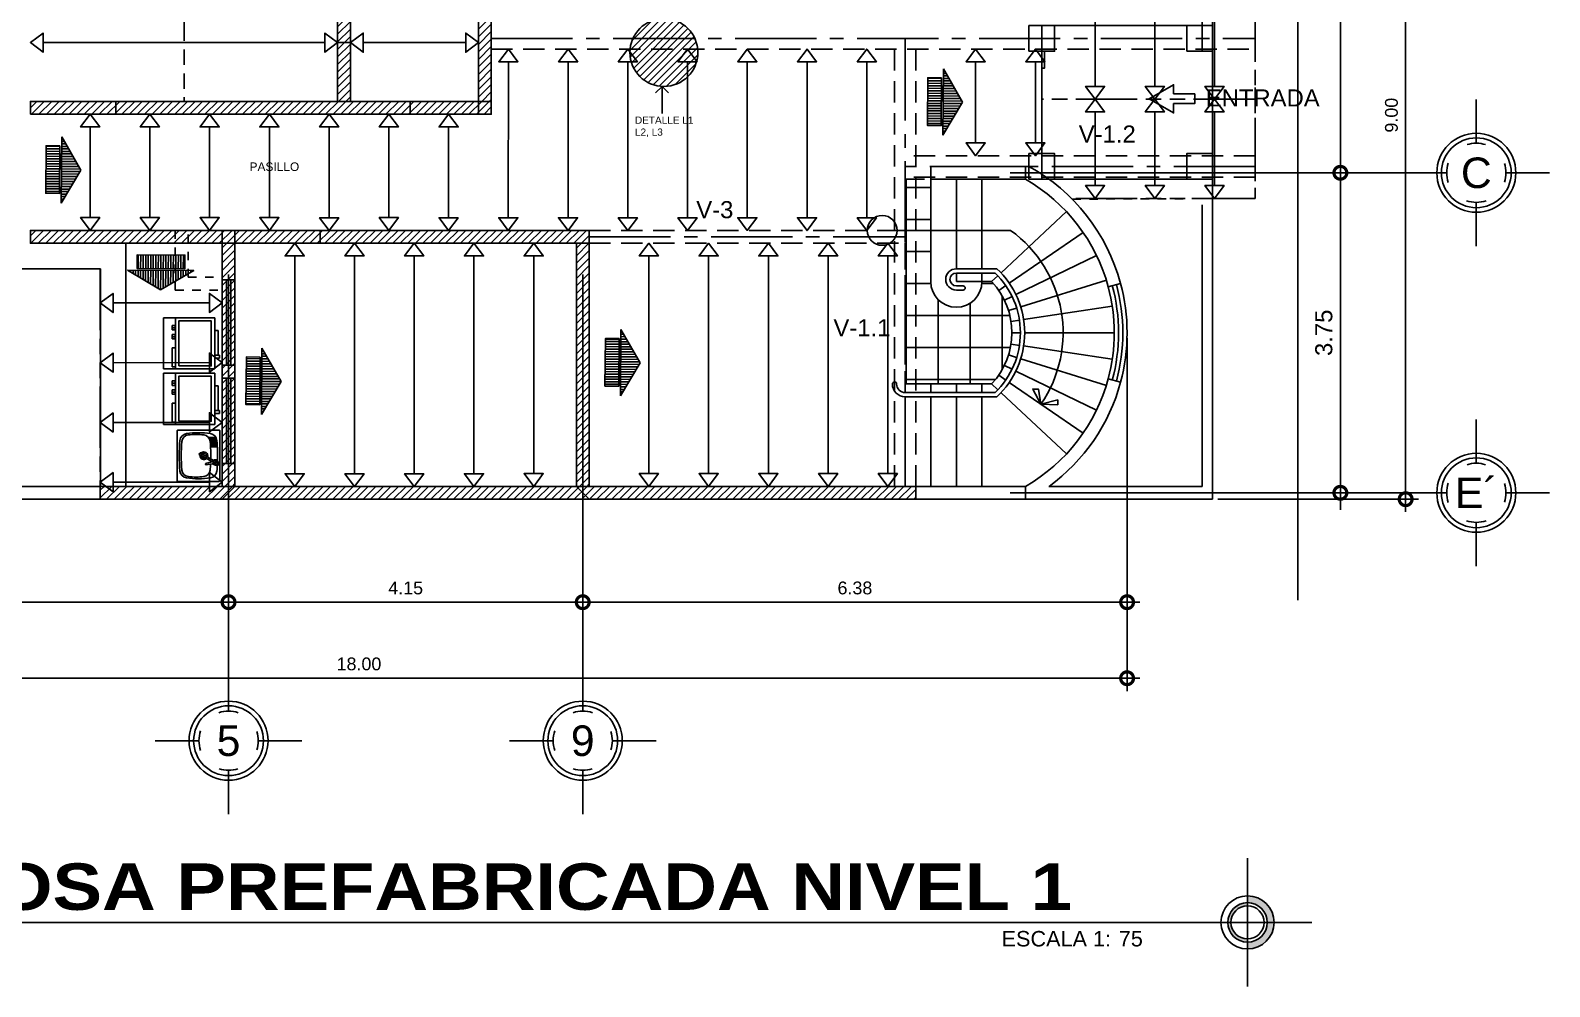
# Model space of a CAD drawing. Header units: inches. Extents: x -370 to 18, y -197 to 199.
# Drawn here: x -310.38 to -292.58, y -14.68 to -3.47 of the extents above; entities that cross this region are included whole.
import ezdxf
from ezdxf.enums import TextEntityAlignment as Align

# ---------------------------------------------------------------- set-up
doc = ezdxf.new("R2010")
doc.units = ezdxf.units.IN
doc.header["$MEASUREMENT"] = 0
doc.header["$PDMODE"] = 34
doc.header["$PDSIZE"] = 0.2
for name, pattern in [('ACAD_ISO09W100', [45, 24, -3, 6, -3, 6, -3]), ('CENTER2', [28.575, 19.05, -3.175, 3.175, -3.175]), ('DASHED', [0.75, 0.5, -0.25]), ('RAYITAS', [0.375, 0.25, -0.125])]:
    doc.linetypes.add(name, pattern=pattern)
for name, color, linetype in [('artefactos', 1, 'Continuous'), ('MUEBLES', 7, 'Continuous'), ('sanitarios', 9, 'Continuous'), ('VIGAS', 6, 'CENTER2')]:
    doc.layers.add(name, color=color, linetype=linetype)
doc.styles.add('1', font='arial.ttf')
doc.styles.add('2', font='')
doc.styles.get("Standard").update_dxf_attribs({"font": 'arial.ttf'})
doc.styles.get('2').set_extended_font_data('Arial Black')
doc.dimstyles.new('E100', dxfattribs={"dimtxt": 0.15, "dimasz": 0.15, "dimexe": 0.15, "dimexo": 0.0625, "dimgap": 0.09, "dimtad": 1, "dimzin": 0, "dimdsep": 46, "dimtxsty": 'Standard', "dimblk": 'DOTSMALL', "dimcen": 0.09, "dimdle": 0.15, "dimclrd": 1, "dimclre": 1, "dimclrt": 2, "dimazin": 0, "dimtfac": 1, "dimtofl": 0, "dimtmove": 1, "dimatfit": 1, "dimldrblk": 'OPEN90', "dimfxl": 1, "dimtolj": 1, "dimtzin": 0, "dimarcsym": 0})

# ---------------------------------------------------------------- blocks, each defined once
blk = doc.blocks.new('lava_pl')
at = {"layer": 'artefactos'}
for p, q in [((-0.6, 0.6), (-0.6, 0)), ((-0.6, 0.6), (0, 0.6)), ((0, 0.6), (0, 0)), ((-0.6, 0.461), (0, 0.461)), ((-0.574, 0.5), (-0.574, 0.461)), ((-0.352, 0.5), (-0.574, 0.5)), ((-0.352, 0.5), (-0.352, 0.461)), ((-0.248, 0.5), (-0.196, 0.5)), ((-0.248, 0.5), (-0.248, 0.463)), ((-0.248, 0.463), (-0.196, 0.463)), ((-0.222, 0.5), (-0.222, 0.463)), ((-0.196, 0.5), (-0.196, 0.463)), ((-0.143, 0.5), (-0.091, 0.5)), ((-0.143, 0.5), (-0.143, 0.463)), ((-0.143, 0.463), (-0.091, 0.463)), ((-0.117, 0.5), (-0.117, 0.463)), ((-0.091, 0.5), (-0.091, 0.463)), ((-0.6, 0), (0, 0)), ((-0.473, 0), (-0.473, -0.055)), ((-0.439, 0), (-0.439, -0.055)), ((-0.473, -0.055), (-0.439, -0.055)), ((-0.439, 0), (-0.439, -0.04)), ((-0.439, -0.04), (-0.149, -0.04)), ((-0.149, 0), (-0.149, -0.04))]:
    blk.add_line(p, q, dxfattribs=at)
blk.add_lwpolyline([(-0.564, 0.421), (-0.037, 0.421), (-0.037, 0.04), (-0.564, 0.04)], close=True, dxfattribs=at)
blk = doc.blocks.new('lavamanos tlimpio')
at = {"layer": 'artefactos'}
for p, q in [((10.6, -10.3), (10.6, -3.5)), ((11.9, -10.4), (11.9, -3.5)), ((13.8, -10.4), (13.8, -3.7)), ((15.1, -10.6), (15.1, -3.7)), ((17, -10.7), (17, -3.9)), ((18.3, -11.1), (18.3, -3.9)), ((20.2, -11.5), (20.2, -4.8)), ((21.5, -13), (21.5, -4.8))]:
    blk.add_line(p, q, dxfattribs=at)
blk.add_lwpolyline([(30, -49.2), (30, -0.8, 0.414214), (29.2, 0), (-29.2, 0, 0.414214), (-30, -0.8), (-30, -49.2, 0.414214), (-29.2, -50), (29.2, -50, 0.414214)], format="xyb", close=True, dxfattribs=at)
for points in [[(-6.3, -2.5, 0.16165), (-7.8, -1.6), (-9.1, -0.8, 0.405288), (-11.2, -2), (-11.2, -3.5, 0.262176), (-10.5, -6.2)], [(-9.6, -4.3, 0.344116), (-9.7, -7.7), (-9.5, -8.3, -0.110943), (-9.5, -9.1), (-10.6, -16, 0.394589), (-10.1, -16.7), (-10, -16.7)], [(-6.8, -9.1, 0.076052), (-7.1, -9.7), (-9.1, -16.3, -0.394589), (-9.8, -16.8), (-10, -16.7)], [(-5.4, -7.7, 0.68313), (-7.9, -3.3)]]:
    blk.add_lwpolyline(points, format="xyb", dxfattribs=at)
for points in [[(-10.5, -6.2), (-9.9, -7.4)], [(-10.4, -3), (1.1, -23)], [(-8.6, -2), (2.9, -22)]]:
    blk.add_lwpolyline(points, dxfattribs=at)
for centre, radius, start, end in [((73, -25), 100, 171.9569, 188.0431), ((-17.1, -12.3), 9, 95.138, 171.9569), ((-16, -19.7), 8.5, 94.7912, 172.9336), ((0, -202.5), 200, 93.2141, 95.138), ((0, -210.5), 200, 92.7843, 94.7912), ((-9.5, -2.5), 1.5, 9.298, 247.8045), ((-9.5, -2.5), 1, 30, 210), ((-7.5, -5), 2.75, 152.2794, 192.5302), ((-7.5, -5), 2.75, 351.5788, 108.8589), ((0, -210.5), 200, 91.7204, 92.1195), ((0, -202.5), 200, 84.862, 91.7916), ((0, -18.5), 4.5, 136.0639, 277.5113), ((0, -210.5), 200, 85.2728, 91.0678), ((0, -18.5), 3, 144.5233, 275.4767), ((0, -18.5), 4.5, 316.1452, 110.3438), ((0, -18.5), 3, 314.5724, 105.4276), ((10.1, -10.3), 0.5, 267.0983, 0), ((11.3, -3.5), 0.65, 0, 180), ((12.4, -10.4), 0.5, 180, 266.4399), ((13.3, -10.4), 0.5, 266.1822, 0), ((14.5, -3.7), 0.65, 0, 180), ((15.6, -10.6), 0.5, 180, 265.5232), ((16.5, -10.7), 0.5, 266.4637, 0), ((16, -19.7), 8.5, 7.0664, 86.7126), ((17.7, -3.9), 0.65, 0, 180), ((17.1, -12.3), 9, 8.0431, 84.862), ((18.8, -11.1), 0.5, 180, 251.5041), ((19.7, -11.5), 0.5, 245.3398, 0), ((20.9, -4.8), 0.65, 0, 179.9999), ((22, -13), 0.5, 180, 227.7171), ((-73, -25), 100, 351.9569, 8.0431), ((50, -27.8), 75, 172.9336, 187.0664), ((2, -22.5), 1.5, 161.8103, 78.1897), ((2, -22.5), 1, 210, 30), ((-50, -27.8), 75, 352.9336, 7.0664), ((-17.1, -37.7), 9, 188.0431, 264.862), ((-16, -36), 8.5, 187.0664, 265.2088), ((0, 152.5), 200, 264.862, 275.138), ((0, 154.8), 200, 265.2088, 274.7912), ((16, -36), 8.5, 274.7912, 352.9336), ((17.1, -37.7), 9, 275.138, 351.9569)]:
    blk.add_arc(centre, radius, start, end, dxfattribs=at)
blk = doc.blocks.new('EJE NORTE NUEVO')
at = {"color": 8}
for p, q in [((0, 3.252), (0, 3.764)), ((-0.347, 2.905), (-0.859, 2.905)), ((0.347, 2.905), (0.859, 2.905))]:
    blk.add_line(p, q, dxfattribs=at)
at = {"color": 2, "linetype": 'CENTER2'}
blk.add_line((0, 2.558), (0, -2.558), dxfattribs=at)
at = {"color": 8}
blk.add_circle((0, 2.905), 0.463, dxfattribs=at)
at = {"color": 4}
blk.add_circle((0, 2.905), 0.409, dxfattribs=at)
at = {"color": 8}
for start, end in [(71.4161, 108.5839), (160.6993, 199.2784), (341.7694, 18.2529), (251.0526, 288.9474)]:
    blk.add_arc((0, 2.905), 0.347, start, end, dxfattribs=at)
at = {"color": 4}
blk.add_attdef('A', text='', height=0.358, dxfattribs=at).set_placement((0, 2.905), align=Align.MIDDLE_CENTER)
blk = doc.blocks.new('_DotSmall')
at = {"color": 0, "linetype": 'ByBlock', "const_width": 0.5}
blk.add_lwpolyline([(-0.0625, 0, 1), (0.0625, 0, 1)], format="xyb", close=True, dxfattribs=at)
blk = doc.blocks.new('*D139')
at = {"color": 1, "lineweight": -2, "transparency": 16777216}
for p, q in [((-241.938, 105.222), (-241.938, 103.877)), ((-234.541, 105.222), (-234.541, 103.877)), ((-242.138, 104.077), (-234.341, 104.077))]:
    blk.add_line(p, q, dxfattribs=at)
at = {"layer": 'DEFPOINTS', "color": 0, "transparency": 16777216}
for p in [(-241.938, 105.284), (-234.541, 105.284), (-234.541, 104.077)]:
    blk.add_point(p, dxfattribs=at)
at = {"color": 1, "lineweight": -2, "transparency": 16777216, "xscale": 0.3, "yscale": 0.3, "zscale": 0.3, "rotation": 180}
blk.add_blockref('_DotSmall', (-241.938, 104.077), dxfattribs=at)
at = {"color": 1, "lineweight": -2, "transparency": 16777216, "xscale": 0.3, "yscale": 0.3, "zscale": 0.3}
blk.add_blockref('_DotSmall', (-234.541, 104.077), dxfattribs=at)
at = {"color": 2, "transparency": 16777216, "insert": (-238.24, 104.269), "char_height": 0.2, "attachment_point": 5}
blk.add_mtext('\\A1;7.40', dxfattribs=at)
blk = doc.blocks.new('_Open90')
at = {"color": 0, "linetype": 'ByBlock', "lineweight": -2}
for p, q in [((0, 0), (-1, 0)), ((-0.5, 0.5), (0, 0)), ((0, 0), (-0.5, -0.5))]:
    blk.add_line(p, q, dxfattribs=at)
blk = doc.blocks.new('*D491')
at = {"color": 1, "lineweight": -2, "transparency": 16777216}
for p, q in [((7.472, -0.062), (7.472, -1.357)), ((11.622, -0.062), (11.622, -1.357)), ((7.322, -1.207), (11.772, -1.207))]:
    blk.add_line(p, q, dxfattribs=at)
at = {"layer": 'DEFPOINTS', "color": 0, "transparency": 16777216}
for p in [(7.472, 0), (11.622, 0), (11.622, -1.207)]:
    blk.add_point(p, dxfattribs=at)
at = {"color": 1, "lineweight": -2, "transparency": 16777216, "xscale": 0.3, "yscale": 0.3, "zscale": 0.3, "rotation": 180}
blk.add_blockref('_DotSmall', (7.472, -1.207), dxfattribs=at)
at = {"color": 1, "lineweight": -2, "transparency": 16777216, "xscale": 0.3, "yscale": 0.3, "zscale": 0.3}
blk.add_blockref('_DotSmall', (11.622, -1.207), dxfattribs=at)
at = {"color": 2, "transparency": 16777216, "insert": (9.547, -1.041), "char_height": 0.15, "attachment_point": 5}
blk.add_mtext('\\A1;4.15', dxfattribs=at)
blk = doc.blocks.new('*D475')
at = {"color": 1, "lineweight": -2, "transparency": 16777216}
for p, q in [((18, 1.887), (18, -2.248)), ((0, -0.062), (0, -2.248)), ((-0.15, -2.098), (18.15, -2.098))]:
    blk.add_line(p, q, dxfattribs=at)
at = {"layer": 'DEFPOINTS', "color": 0, "transparency": 16777216}
for p in [(18, 1.95), (0, 0), (18, -2.098)]:
    blk.add_point(p, dxfattribs=at)
at = {"color": 1, "lineweight": -2, "transparency": 16777216, "xscale": 0.3, "yscale": 0.3, "zscale": 0.3, "rotation": 180}
blk.add_blockref('_DotSmall', (0, -2.098), dxfattribs=at)
at = {"color": 1, "lineweight": -2, "transparency": 16777216, "xscale": 0.3, "yscale": 0.3, "zscale": 0.3}
blk.add_blockref('_DotSmall', (18, -2.098), dxfattribs=at)
at = {"color": 2, "transparency": 16777216, "insert": (9, -1.931), "char_height": 0.15, "attachment_point": 5}
blk.add_mtext('\\A1;18.00', dxfattribs=at)
blk = doc.blocks.new('*D476')
at = {"color": 1, "lineweight": -2, "transparency": 16777216}
for p, q in [((11.622, -0.062), (11.622, -1.357)), ((18, -0.062), (18, -1.357)), ((11.472, -1.207), (18.15, -1.207))]:
    blk.add_line(p, q, dxfattribs=at)
at = {"layer": 'DEFPOINTS', "color": 0, "transparency": 16777216}
for p in [(11.622, 0), (18, 0), (18, -1.207)]:
    blk.add_point(p, dxfattribs=at)
at = {"color": 1, "lineweight": -2, "transparency": 16777216, "xscale": 0.3, "yscale": 0.3, "zscale": 0.3, "rotation": 180}
blk.add_blockref('_DotSmall', (11.622, -1.207), dxfattribs=at)
at = {"color": 1, "lineweight": -2, "transparency": 16777216, "xscale": 0.3, "yscale": 0.3, "zscale": 0.3}
blk.add_blockref('_DotSmall', (18, -1.207), dxfattribs=at)
at = {"color": 2, "transparency": 16777216, "insert": (14.811, -1.041), "char_height": 0.15, "attachment_point": 5}
blk.add_mtext('\\A1;6.38', dxfattribs=at)
blk = doc.blocks.new('*D140')
at = {"color": 1, "lineweight": -2, "transparency": 16777216}
for p, q in [((-221.514, 114.409), (-221.514, 108.909)), ((-222.764, 114.209), (-221.314, 114.209)), ((-222.764, 109.109), (-221.314, 109.109))]:
    blk.add_line(p, q, dxfattribs=at)
at = {"layer": 'DEFPOINTS', "color": 0, "transparency": 16777216}
for p in [(-222.827, 114.209), (-222.827, 109.109), (-221.514, 109.109)]:
    blk.add_point(p, dxfattribs=at)
at = {"color": 1, "lineweight": -2, "transparency": 16777216, "xscale": 0.3, "yscale": 0.3, "zscale": 0.3}
for p, rotation in [((-221.514, 114.209), 90), ((-221.514, 109.109), 270)]:
    blk.add_blockref('_DotSmall', p, dxfattribs=dict(at, rotation=rotation))
at = {"color": 2, "transparency": 16777216, "insert": (-221.707, 111.659), "char_height": 0.2, "attachment_point": 5, "rotation": 90}
blk.add_mtext('\\A1;5.10', dxfattribs=at)
blk = doc.blocks.new('*D141')
at = {"color": 1, "lineweight": -2, "transparency": 16777216}
for p, q in [((-221.514, 109.309), (-221.514, 105.159)), ((-222.764, 109.109), (-221.314, 109.109)), ((-221.951, 105.359), (-221.314, 105.359))]:
    blk.add_line(p, q, dxfattribs=at)
at = {"layer": 'DEFPOINTS', "color": 0, "transparency": 16777216}
for p in [(-222.827, 109.109), (-222.013, 105.359), (-221.514, 105.359)]:
    blk.add_point(p, dxfattribs=at)
at = {"color": 1, "lineweight": -2, "transparency": 16777216, "xscale": 0.3, "yscale": 0.3, "zscale": 0.3}
for p, rotation in [((-221.514, 109.109), 90), ((-221.514, 105.359), 270)]:
    blk.add_blockref('_DotSmall', p, dxfattribs=dict(at, rotation=rotation))
at = {"color": 2, "transparency": 16777216, "insert": (-221.707, 107.234), "char_height": 0.2, "attachment_point": 5, "rotation": 90}
blk.add_mtext('\\A1;3.75', dxfattribs=at)
blk = doc.blocks.new('*D477')
at = {"color": 1, "lineweight": -2, "transparency": 16777216}
for p, q in [((21.264, -0.15), (21.264, 9.15)), ((17.942, 9), (21.414, 9)), ((19.062, 0), (21.414, 0))]:
    blk.add_line(p, q, dxfattribs=at)
at = {"layer": 'DEFPOINTS', "color": 0, "transparency": 16777216}
for p in [(17.88, 9), (21.264, 9), (19, 0)]:
    blk.add_point(p, dxfattribs=at)
at = {"color": 1, "lineweight": -2, "transparency": 16777216, "xscale": 0.3, "yscale": 0.3, "zscale": 0.3}
for p, rotation in [((21.264, 9), 90), ((21.264, 0), 270)]:
    blk.add_blockref('_DotSmall', p, dxfattribs=dict(at, rotation=rotation))
at = {"color": 2, "transparency": 16777216, "insert": (21.098, 4.5), "char_height": 0.15, "attachment_point": 5, "rotation": 90}
blk.add_mtext('\\A1;9.00', dxfattribs=at)
blk = doc.blocks.new('F')
at = {"layer": 'VIGAS', "linetype": 'ByBlock'}
h = blk.add_hatch(dxfattribs=at)
h.set_pattern_fill('_USER', color=1, scale=0.029401, angle=90, style=0, pattern_type=0)
h.set_pattern_definition([(90, (-240.477405, -22.610412), (-0.0294009492, 2e-18), [])])
h.paths.add_polyline_path([(0.392, 0.181), (0.003, 0.409), (-0.385, 0.181)])
h = blk.add_hatch(dxfattribs=at)
h.set_pattern_fill('_USER', color=1, scale=0.029401, angle=90, style=0, pattern_type=0)
h.set_pattern_definition([(90, (-240.477405, -22.584635), (-0.0294009492, 2e-18), [])])
h.paths.add_polyline_path([(-0.279, 0.162), (-0.279, 0), (0.279, 0), (0.279, 0.162)])
at = {"color": 2}
blk.add_line((-0.385, 0.181), (0.003, 0.409), dxfattribs=at)
at = {"layer": 'VIGAS', "color": 2, "linetype": 'ByBlock'}
blk.add_line((0.392, 0.181), (0.003, 0.409), dxfattribs=at)
blk.add_lwpolyline([(-0.385, 0.181), (0.392, 0.181)], dxfattribs=at)
blk.add_lwpolyline([(-0.279, 0.162), (0.279, 0.162), (0.279, 0), (-0.279, 0)], close=True, dxfattribs=at)
blk = doc.blocks.new('*U688')
h = blk.add_hatch(color=1)
h.paths.add_polyline_path([(22.575, 0), (22.615, 0, 0.414214), (22.829, -0.214), (22.829, -0.255, -0.414214)])
h.paths.add_polyline_path([(22.829, 0.255), (22.829, 0.214, 0.414214), (22.615, 0), (22.575, 0, -0.414214)])
h = blk.add_hatch(color=1)
h.paths.add_polyline_path([(22.829, 0.255), (22.829, 0.343, -0.414214), (23.172, 0), (23.084, 0, 0.414214)])
h.paths.add_polyline_path([(23.084, 0), (23.172, 0, -0.414214), (22.829, -0.343), (22.829, -0.255, 0.414214)])
at = {"color": 13}
for p, q in [((22.829, -0.83), (22.829, 0.83)), ((0, 0), (23.659, 0))]:
    blk.add_line(p, q, dxfattribs=at)
at = {"color": 5}
for p, q in [((22.829, 0.611), (22.829, 0.83)), ((23.441, 0), (23.659, 0)), ((22.829, -0.611), (22.829, -0.83))]:
    blk.add_line(p, q, dxfattribs=at)
at = {"color": 13}
for radius in [0.343, 0.255, 0.214]:
    blk.add_circle((22.829, 0), radius, dxfattribs=at)
at = {"color": 2, "linetype": 'Continuous', "style": '1'}
blk.add_text('ESCALA 1:', height=0.2, dxfattribs=at).set_placement((19.653, -0.311))
at = {"color": 1, "linetype": 'Continuous', "style": '2'}
blk.add_attdef('TITULO', (0.308, 0.162), '', height=0.6, dxfattribs=at)
at = {"color": 2, "linetype": 'Continuous', "style": '1'}
blk.add_attdef('DESCRIPCION', (0.308, -0.373), '', height=0.2, dxfattribs=at)
at = {"color": 2, "style": '1'}
blk.add_attdef('ESCALA', (21.166, -0.311), '', height=0.2, dxfattribs=at)
blk = doc.blocks.new('A$C4C712806')
at = {"transparency": 33554610}
h = blk.add_hatch(dxfattribs=at)
h.set_pattern_fill('NET', color=8, scale=3)
h.set_pattern_definition([(0, (303.63194, -49.56618), (0, 0.375), []), (90, (303.63194, -49.56618), (-0.375, 2e-17), [])])
h.paths.add_polyline_path([(15.4, 1.35), (16.413, 1.35, 0.394835), (16.413, 2.55), (16.3, 2.55, -1), (15.7, 2.55), (15.7, 3.75), (15.4, 3.75)])
at = {"color": 8}
for p, q in [((10.4, 9), (10.4, 4.512)), ((10.55, 5.462), (10.55, 8.85)), ((10.55, 8.7), (10.55, 4.512)), ((18.88, 7.88), (18.88, 5.25)), ((19, 7.88), (19, 4.95)), ((20, 7.88), (20, -1.183)), ((8.75, 5.35), (8.75, 4.662)), ((8.75, 5.35), (8.9, 5.35)), ((8.9, 5.35), (8.9, 4.662)), ((6.15, 4.512), (6.15, 4.662)), ((6.15, 4.662), (8.75, 4.662)), ((8.9, 4.662), (9.6, 4.662)), ((9.6, 4.662), (9.6, 4.512)), ((10.55, 4.512), (10.55, 4.662)), ((10.55, 4.662), (10.55, 4.512)), ((6.15, 4.512), (9.6, 4.512)), ((10.4, 4.512), (10.55, 4.512)), ((15.7, 3.9), (16.85, 3.9)), ((15.7, 3.9), (15.7, 3.75)), ((16.811, 3.75), (15.7, 3.75)), ((15.7, 2.55), (15.7, 3.75)), ((16, 2.7), (16, 3.75)), ((16.3, 2.7), (16.3, 3.75)), ((16.811, 3.75), (16.811, 3.9)), ((19, 3.75), (19, 0)), ((18.88, 3.45), (18.88, 0.15)), ((16.523, 2.652), (17.289, 3.37)), ((7.397, 2.569), (7.397, 3.15)), ((7.397, 3.15), (7.547, 3.15)), ((7.547, 2.569), (7.547, 3.15)), ((8.547, 3), (8.547, 3.15)), ((8.547, 3.15), (11.697, 3.15)), ((11.697, 0.15), (11.697, 3.15)), ((16.619, 2.532), (17.485, 3.126)), ((5.15, 3), (6.27, 3)), ((6.27, 0.15), (6.27, 3)), ((8.547, 3), (11.547, 3)), ((11.547, 0.15), (11.547, 3)), ((16.697, 2.398), (17.642, 2.856)), ((0.15, 2.7), (5.97, 2.7)), ((5.97, 0.15), (5.97, 2.7)), ((16.475, 2.7), (16, 2.7)), ((7.397, 2.569), (7.547, 2.569)), ((16.455, 2.65), (16, 2.65)), ((16, 2.55), (16, 2.65)), ((16.413, 2.55), (16, 2.55)), ((16.079, 2.5), (16, 2.5)), ((16.3, 2.55), (16.3, 2.65)), ((16.413, 2.55), (16.486, 2.618)), ((16.496, 2.447), (16.578, 2.504)), ((16.754, 2.255), (17.757, 2.566)), ((17.923, 2.529), (17.779, 2.49)), ((16.079, 2.45), (16, 2.45)), ((16.562, 2.333), (16.652, 2.377)), ((16.611, 2.21), (16.706, 2.24)), ((16.788, 2.104), (17.827, 2.261)), ((16.64, 2.082), (16.739, 2.097)), ((16.64, 1.818), (16.739, 1.803)), ((16.65, 1.95), (16.75, 1.95)), ((16.788, 1.796), (17.827, 1.639)), ((16.8, 1.95), (17.85, 1.95)), ((16.611, 1.69), (16.706, 1.66)), ((16.754, 1.645), (17.757, 1.334)), ((16.496, 1.453), (16.578, 1.396)), ((16.562, 1.567), (16.652, 1.523)), ((16.697, 1.502), (17.642, 1.044)), ((15.3, 1.35), (15.3, 1.35)), ((16.413, 1.35), (15.4, 1.35)), ((15.4, 1.35), (15.4, 1.25)), ((16.455, 1.25), (15.4, 1.25)), ((15.7, 1.35), (15.7, 1.25)), ((16, 1.35), (16, 1.25)), ((16.3, 1.35), (16.3, 1.25)), ((16.413, 1.35), (16.486, 1.282)), ((16.523, 1.248), (17.289, 0.53)), ((16.619, 1.368), (17.485, 0.774)), ((17.923, 1.371), (17.779, 1.41)), ((16.475, 1.2), (15.4, 1.2)), ((15.4, 1.2), (15.4, 0.15)), ((15.4, 0.15), (15.4, 1.2)), ((15.7, 1.2), (15.7, 0.15)), ((16, 1.2), (16, 0.15)), ((16.3, 1.2), (16.3, 0.15)), ((7.397, 0.15), (7.397, 0.419)), ((7.397, 0.419), (7.547, 0.419)), ((7.547, 0.15), (7.547, 0.419)), ((0, 0), (19, 0)), ((0.15, 0.15), (7.397, 0.15)), ((7.547, 0.15), (7.397, 0)), ((7.547, 0.15), (11.547, 0.15)), ((11.547, 0.15), (11.697, 0)), ((11.697, 0.15), (16.811, 0.15)), ((16.811, 0.15), (16.811, 0)), ((17.085, 0.15), (18.88, 0.15))]:
    blk.add_line(p, q, dxfattribs=at)
at = {"color": 8, "linetype": 'DASHED', "ltscale": 0.5}
for p in [(15.4, 1.25), (16, 3.75)]:
    blk.add_line(p, (15.4, 3.75), dxfattribs=at)
at = {"color": 8, "linetype": 'DASHED', "ltscale": 0.2}
for p, q in [((6.847, 2.45), (6.847, 3.15)), ((6.997, 3.15), (6.847, 3.15)), ((6.997, 2.6), (6.997, 3.15)), ((6.997, 2.6), (7.397, 2.6)), ((6.847, 2.45), (7.397, 2.45))]:
    blk.add_line(p, q, dxfattribs=at)
at = {"color": 1}
for p, q in [((7.397, 2.569), (7.397, 1.569)), ((7.547, 2.569), (7.547, 1.569)), ((7.397, 1.419), (7.397, 0.419)), ((7.547, 1.419), (7.547, 0.419))]:
    blk.add_line(p, q, dxfattribs=at)
at = {"color": 2}
for p, q in [((7.447, 2.569), (7.447, 1.569)), ((7.497, 2.569), (7.497, 1.569)), ((7.447, 1.419), (7.447, 0.419)), ((7.497, 1.419), (7.497, 0.419))]:
    blk.add_line(p, q, dxfattribs=at)
at = {"color": 8, "linetype": 'RAYITAS', "ltscale": 0.3}
blk.add_lwpolyline([(17.358, 3.516), (17.358, 3.516), (19.5, 3.525), (19.5, 5.85), (17, 5.85), (17, 5.85)], dxfattribs=at)
at = {"color": 8}
for points in [[(19, 5.55), (17, 5.55), (17, 3.75), (19, 3.75)], [(17, 5.25), (17.031, 5.25), (17.031, 5.05), (17, 5.05)], [(7.397, 1.569), (7.547, 1.569), (7.547, 1.419), (7.397, 1.419)]]:
    blk.add_lwpolyline(points, close=True, dxfattribs=at)
for points in [[(15.306, 3.15), (16.635, 3.15)], [(16.99, 1.113), (16.894, 1.29), (16.962, 1.29), (16.99, 1.113), (17.188, 1.163), (17.188, 1.107), (16.99, 1.113)]]:
    blk.add_lwpolyline(points, dxfattribs=at)
blk.add_circle((15.131, 3.15), 0.175, dxfattribs=at)
for centre, radius, start, end in [((15.772, 1.95), 2.078, 15.0705, 60.0096), ((15.772, 1.95), 2.228, 15.0705, 61.0594), ((15.772, 1.95), 1.478, 325.5266, 54.2687), ((16, 2.575), 0.125, 90, 270), ((15.772, 1.95), 1.028, 313.165, 46.835), ((16, 2.55), 0.3, 180, 0), ((16, 2.575), 0.075, 90, 270), ((16.079, 2.475), 0.025, 270, 90), ((15.772, 1.95), 0.878, 316.9083, 43.0917), ((15.772, 1.95), 0.978, 314.3113, 45.6887), ((15.275, 1.35), 0.025, 0, 180), ((15.4, 1.35), 0.15, 180, 270), ((15.4, 1.35), 0.1, 180, 270), ((15.772, 1.95), 2.078, 299.9904, 344.9295), ((15.772, 1.95), 2.228, 306.118, 344.9295)]:
    blk.add_arc(centre, radius, start, end, dxfattribs=at)
at = {"color": 2}
for radius in [2.128, 2.178]:
    blk.add_arc((15.772, 1.95), radius, 344.9295, 15.0705, dxfattribs=at)
at = {"color": 1}
for radius in [2.228, 2.078]:
    blk.add_arc((15.772, 1.95), radius, 344.9295, 15.0705, dxfattribs=at)
at = {"layer": 'MUEBLES', "color": 8}
for points in [[(16.85, 5.25), (17.15, 5.25), (17.15, 5.55), (16.85, 5.55)], [(18.7, 5.25), (19, 5.25), (19, 5.55), (18.7, 5.55)], [(16.85, 3.75), (17.15, 3.75), (17.15, 4.05), (16.85, 4.05)], [(18.7, 3.75), (19, 3.75), (19, 4.05), (18.7, 4.05)]]:
    blk.add_lwpolyline(points, close=True, dxfattribs=at)
blk.add_lwpolyline([(18.544, 4.749), (18.792, 4.749), (18.792, 4.635), (18.544, 4.635), (18.544, 4.527), (18.259, 4.692), (18.544, 4.857), (18.544, 4.749)], dxfattribs=at)
ref = blk.add_blockref('EJE NORTE NUEVO', (19.187, 3.825), dxfattribs=dict(xscale=-1, rotation=270))
ref.add_attrib('A', 'C', dxfattribs={"color": 4, "height": 0.358}).set_placement((22.092, 3.825), align=Align.MIDDLE_CENTER)
at = {"color": 8}
ref = blk.add_blockref('EJE NORTE NUEVO', (7.472, 0.075), dxfattribs=dict(at, xscale=-1, rotation=180))
ref.add_attrib('A', '5', dxfattribs={"color": 4, "height": 0.358}).set_placement((7.472, -2.83), align=Align.MIDDLE_CENTER)
ref = blk.add_blockref('EJE NORTE NUEVO', (11.622, 0.075), dxfattribs=dict(at, xscale=-1, rotation=180))
ref.add_attrib('A', '9', dxfattribs={"color": 4, "height": 0.358}).set_placement((11.622, -2.83), align=Align.MIDDLE_CENTER)
ref = blk.add_blockref('EJE NORTE NUEVO', (19.187, 0.075), dxfattribs=dict(xscale=-1, rotation=270))
ref.add_attrib('A', 'E´', dxfattribs={"color": 4, "height": 0.3581}).set_placement((22.092, 0.075), align=Align.MIDDLE_CENTER)
at = {"layer": 'artefactos', "color": 8, "rotation": 90}
for p in [(7.31, 2.126), (7.31, 1.477)]:
    blk.add_blockref('lava_pl', p, dxfattribs=at)
at = {"layer": 'sanitarios', "color": 8, "xscale": -0.01000000000203727, "yscale": 0.01000000000021828, "zscale": 0.01, "rotation": 270}
blk.add_blockref('lavamanos tlimpio', (7.369, 0.509), dxfattribs=at)
at = {"color": 8, "attachment_point": 1}
for s, insert, char_height in [('ENTRADA', (18.922, 4.802), 0.2), ('PASILLO', (7.718, 3.946), 0.1)]:
    blk.add_mtext(s, dxfattribs=dict(at, insert=insert, char_height=char_height))
dim = blk.add_linear_dim(base=(21.264, 9), p1=(19, 0), p2=(17.88, 9), angle=90, dimstyle='E100')
dim.commit()
dim.dimension.update_dxf_attribs({"geometry": '*D477', "text_midpoint": (21.098, 4.5)})
for base, p1, p2, picture, middle in [((20.499, 3.825), (19.187, 8.925), (19.187, 3.825), '*D140', (20.307, 6.375)), ((20.499, 0.075), (19.187, 3.825), (20, 0.075), '*D141', (20.307, 1.95))]:
    dim = blk.add_linear_dim(base=base, p1=p1, p2=p2, angle=90, dimstyle='E100')
    dim.commit()
    dim.dimension.update_dxf_attribs({"geometry": picture, "text_midpoint": middle, "insert": (242.013, -105.284)})
at = {"color": 8}
for base, p1, p2, picture, middle in [((18, -2.098), (0, 0), (18, 1.95), '*D475', (9, -1.931)), ((11.622, -1.207), (7.472, 0), (11.622, 0), '*D491', (9.547, -1.041)), ((18, -1.207), (11.622, 0), (18, 0), '*D476', (14.811, -1.041))]:
    dim = blk.add_linear_dim(base=base, p1=p1, p2=p2, dimstyle='E100', dxfattribs=at)
    dim.commit()
    dim.dimension.update_dxf_attribs({"geometry": picture, "text_midpoint": middle})
dim = blk.add_linear_dim(base=(7.472, -1.207), p1=(0.075, 0), p2=(7.472, 0), dimstyle='E100', dxfattribs=at)
dim.commit()
dim.dimension.update_dxf_attribs({"geometry": '*D139', "text_midpoint": (3.774, -1.015), "insert": (242.013, -105.284)})

msp = doc.modelspace()

# ---------------------------------------------------------------- hatches: boundary and pattern name
h = msp.add_hatch()
h.set_pattern_fill('ANSI31', color=2, scale=0.5)
h.paths.add_polyline_path([(-306.6309, -4.30651), (-306.7809, -4.30651), (-306.7809, -0.11811), (-306.6309, -0.11811)])
h = msp.add_hatch()
h.set_pattern_fill('ANSI31', color=2, scale=0.5)
h.paths.add_polyline_path([(-304.9809, -0.11811), (-305.1309, -0.11811), (-305.1309, -4.30651), (-304.9809, -4.30651)])
h = msp.add_hatch()
h.set_pattern_fill('ANSI31', color=2, scale=0.5)
h.paths.add_polyline_path([(-310.3809, -4.45651), (-304.9809, -4.45651), (-304.9809, -4.30651), (-310.3809, -4.30651)])
h = msp.add_hatch()
h.set_pattern_fill('ANSI31', color=2, scale=0.5)
h.paths.add_polyline_path([(-303.83371, -5.81811), (-310.3809, -5.81811), (-310.3809, -5.96811), (-303.83371, -5.96811)])
h = msp.add_hatch()
h.set_pattern_fill('ANSI31', color=2, scale=0.5)
h.paths.add_polyline_path([(-307.98371, -8.81811), (-308.13371, -8.81811), (-308.13371, -5.96811), (-307.98371, -5.96811)])
h = msp.add_hatch()
h.set_pattern_fill('ANSI31', color=2, scale=0.5)
h.paths.add_polyline_path([(-303.83371, -5.96811), (-303.98371, -5.96811), (-303.98371, -8.81811), (-303.83371, -8.81811)])
h = msp.add_hatch()
h.set_pattern_fill('ANSI31', color=2, scale=0.5)
h.paths.add_polyline_path([(-309.56133, -8.81811), (-300.0059, -8.81811), (-300.0059, -8.96811), (-309.56133, -8.96811)])
at = {"layer": 'VIGAS', "linetype": 'ByBlock'}
h = msp.add_hatch(dxfattribs=at)
h.set_pattern_fill('_USER,_O', color=1, scale=0.06, angle=45, pattern_type=0)
h.set_pattern_definition([(45, (-733.25646, -62.20536), (-0.042426407, 0.042426407), [])])
h.paths.add_polyline_path([(-302.56024, -3.73359, 1), (-303.35623, -3.73359, 1)])

# ---------------------------------------------------------------- linework, layer by layer
at = {"color": 3, "linetype": 'ACAD_ISO09W100', "ltscale": 0.03}
msp.add_line((-296.0309, -4.28061), (-298.5309, -4.28061), dxfattribs=at)
for points in [[(-308.5809, -0.11811), (-308.5809, -4.30651)], [(-298.5309, -3.11811), (-296.0309, -3.11811), (-296.0309, -5.44311), (-298.18292, -5.44311)], [(-315.5309, -6.26007), (-309.56133, -6.26811), (-309.56133, -8.96811)]]:
    msp.add_lwpolyline(points, dxfattribs=at)
at = {"color": 2}
for points in [[(-306.6309, -4.30651), (-306.7809, -4.30651), (-306.7809, -0.11811), (-306.6309, -0.11811)], [(-304.9809, -0.11811), (-305.1309, -0.11811), (-305.1309, -4.30651), (-304.9809, -4.30651)], [(-310.3809, -4.45651), (-304.9809, -4.45651), (-304.9809, -4.30651), (-310.3809, -4.30651)], [(-303.83371, -5.81811), (-310.3809, -5.81811), (-310.3809, -5.96811), (-303.83371, -5.96811)], [(-307.98371, -8.81811), (-308.13371, -8.81811), (-308.13371, -5.96811), (-307.98371, -5.96811)], [(-303.83371, -5.96811), (-303.98371, -5.96811), (-303.98371, -8.81811), (-303.83371, -8.81811)], [(-309.56133, -8.81811), (-300.0059, -8.81811), (-300.0059, -8.96811), (-309.56133, -8.96811)]]:
    msp.add_lwpolyline(points, close=True, dxfattribs=at)
at = {"color": 4}
for points in [[(-297.9059, -3.26736), (-297.79368, -3.26736), (-297.9059, -3.11811), (-298.01812, -3.26736), (-297.9059, -3.26736), (-297.9059, -4.13136), (-298.01812, -4.13136), (-297.9059, -4.28061), (-297.79368, -4.13136), (-297.9059, -4.13136)], [(-297.2059, -3.26736), (-297.09368, -3.26736), (-297.2059, -3.11811), (-297.31812, -3.26736), (-297.2059, -3.26736), (-297.2059, -4.13136), (-297.31812, -4.13136), (-297.2059, -4.28061), (-297.09368, -4.13136), (-297.2059, -4.13136)], [(-296.5059, -3.26736), (-296.39368, -3.26736), (-296.5059, -3.11811), (-296.61812, -3.26736), (-296.5059, -3.26736), (-296.5059, -4.13136), (-296.61812, -4.13136), (-296.5059, -4.28061), (-296.39368, -4.13136), (-296.5059, -4.13136)], [(-310.23133, -3.61811), (-310.23133, -3.50588), (-310.38057, -3.61811), (-310.23133, -3.73033), (-310.23133, -3.61811), (-306.92982, -3.6176), (-306.92982, -3.72982), (-306.78057, -3.6176), (-306.92982, -3.50537), (-306.92982, -3.6176)], [(-306.48133, -3.61811), (-306.48133, -3.50588), (-306.63057, -3.61811), (-306.48133, -3.73033), (-306.48133, -3.61811), (-305.27982, -3.6179), (-305.27982, -3.73012), (-305.13057, -3.6179), (-305.27982, -3.50568), (-305.27982, -3.6179)], [(-304.78062, -3.84236), (-304.6684, -3.84236), (-304.78062, -3.69311), (-304.89285, -3.84236), (-304.78062, -3.84236), (-304.7809, -5.66996), (-304.89312, -5.66996), (-304.7809, -5.81921), (-304.66868, -5.66996), (-304.7809, -5.66996)], [(-304.08062, -3.84236), (-303.9684, -3.84236), (-304.08062, -3.69311), (-304.19285, -3.84236), (-304.08062, -3.84236), (-304.0809, -5.66996), (-304.19312, -5.66996), (-304.0809, -5.81921), (-303.96868, -5.66996), (-304.0809, -5.66996)], [(-303.38062, -3.84236), (-303.2684, -3.84236), (-303.38062, -3.69311), (-303.49285, -3.84236), (-303.38062, -3.84236), (-303.3809, -5.66996), (-303.49312, -5.66996), (-303.3809, -5.81921), (-303.26868, -5.66996), (-303.3809, -5.66996)], [(-302.68062, -3.84236), (-302.5684, -3.84236), (-302.68062, -3.69311), (-302.79285, -3.84236), (-302.68062, -3.84236), (-302.6809, -5.66996), (-302.79312, -5.66996), (-302.6809, -5.81921), (-302.56868, -5.66996), (-302.6809, -5.66996)], [(-301.98062, -3.84236), (-301.8684, -3.84236), (-301.98062, -3.69311), (-302.09285, -3.84236), (-301.98062, -3.84236), (-301.9809, -5.66996), (-302.09312, -5.66996), (-301.9809, -5.81921), (-301.86868, -5.66996), (-301.9809, -5.66996)], [(-301.28062, -3.84278), (-301.1684, -3.84278), (-301.28062, -3.69353), (-301.39285, -3.84278), (-301.28062, -3.84278), (-301.2809, -5.67038), (-301.39312, -5.67038), (-301.2809, -5.81963), (-301.16868, -5.67038), (-301.2809, -5.67038)], [(-300.58062, -3.84289), (-300.4684, -3.84289), (-300.58062, -3.69364), (-300.69285, -3.84289), (-300.58062, -3.84289), (-300.5809, -5.67049), (-300.69312, -5.67049), (-300.5809, -5.81974), (-300.46868, -5.67049), (-300.5809, -5.67049)], [(-299.3059, -3.84289), (-299.19368, -3.84289), (-299.3059, -3.69364), (-299.41812, -3.84289), (-299.3059, -3.84289), (-299.3059, -4.79386), (-299.41812, -4.79386), (-299.3059, -4.94311), (-299.19368, -4.79386), (-299.3059, -4.79386)], [(-298.6059, -3.84289), (-298.49368, -3.84289), (-298.6059, -3.69364), (-298.71812, -3.84289), (-298.6059, -3.84289), (-298.6059, -4.79386), (-298.71812, -4.79386), (-298.6059, -4.94311), (-298.49368, -4.79386), (-298.6059, -4.79386)], [(-297.9059, -5.29386), (-297.79368, -5.29386), (-297.9059, -5.44311), (-298.01812, -5.29386), (-297.9059, -5.29386), (-297.9059, -4.42986), (-298.01812, -4.42986), (-297.9059, -4.28061), (-297.79368, -4.42986), (-297.9059, -4.42986)], [(-297.2059, -5.29386), (-297.09368, -5.29386), (-297.2059, -5.44311), (-297.31812, -5.29386), (-297.2059, -5.29386), (-297.2059, -4.42986), (-297.31812, -4.42986), (-297.2059, -4.28061), (-297.09368, -4.42986), (-297.2059, -4.42986)], [(-296.5059, -5.29386), (-296.39368, -5.29386), (-296.5059, -5.44311), (-296.61812, -5.29386), (-296.5059, -5.29386), (-296.5059, -4.42986), (-296.61812, -4.42986), (-296.5059, -4.28061), (-296.39368, -4.42986), (-296.5059, -4.42986)], [(-309.68062, -4.60539), (-309.5684, -4.60539), (-309.68062, -4.45614), (-309.79285, -4.60539), (-309.68062, -4.60539), (-309.6809, -5.66886), (-309.79312, -5.66886), (-309.6809, -5.81811), (-309.56868, -5.66886), (-309.6809, -5.66886)], [(-308.98062, -4.60539), (-308.8684, -4.60539), (-308.98062, -4.45614), (-309.09285, -4.60539), (-308.98062, -4.60539), (-308.9809, -5.66886), (-309.09312, -5.66886), (-308.9809, -5.81811), (-308.86868, -5.66886), (-308.9809, -5.66886)], [(-308.28062, -4.60539), (-308.1684, -4.60539), (-308.28062, -4.45614), (-308.39285, -4.60539), (-308.28062, -4.60539), (-308.2809, -5.66886), (-308.39312, -5.66886), (-308.2809, -5.81811), (-308.16868, -5.66886), (-308.2809, -5.66886)], [(-307.58062, -4.60539), (-307.4684, -4.60539), (-307.58062, -4.45614), (-307.69285, -4.60539), (-307.58062, -4.60539), (-307.5809, -5.66886), (-307.69312, -5.66886), (-307.5809, -5.81811), (-307.46868, -5.66886), (-307.5809, -5.66886)], [(-306.88062, -4.60594), (-306.7684, -4.60594), (-306.88062, -4.45669), (-306.99285, -4.60594), (-306.88062, -4.60594), (-306.8809, -5.66941), (-306.99312, -5.66941), (-306.8809, -5.81866), (-306.76868, -5.66941), (-306.8809, -5.66941)], [(-306.18062, -4.60539), (-306.0684, -4.60539), (-306.18062, -4.45614), (-306.29285, -4.60539), (-306.18062, -4.60539), (-306.1809, -5.66886), (-306.29312, -5.66886), (-306.1809, -5.81811), (-306.06868, -5.66886), (-306.1809, -5.66886)], [(-305.48062, -4.6063), (-305.3684, -4.6063), (-305.48062, -4.45705), (-305.59285, -4.6063), (-305.48062, -4.6063), (-305.4809, -5.66977), (-305.59312, -5.66977), (-305.4809, -5.81902), (-305.36868, -5.66977), (-305.4809, -5.66977)], [(-307.28371, -6.11736), (-307.17149, -6.11736), (-307.28371, -5.96811), (-307.39593, -6.11736), (-307.28371, -6.11736), (-307.28343, -8.66923), (-307.39565, -8.66923), (-307.28343, -8.81848), (-307.17121, -8.66923), (-307.28343, -8.66923)], [(-306.58371, -6.11743), (-306.47149, -6.11743), (-306.58371, -5.96818), (-306.69593, -6.11743), (-306.58371, -6.11743), (-306.58343, -8.6693), (-306.69565, -8.6693), (-306.58343, -8.81855), (-306.47121, -8.6693), (-306.58343, -8.6693)], [(-305.88371, -6.11713), (-305.77149, -6.11713), (-305.88371, -5.96788), (-305.99593, -6.11713), (-305.88371, -6.11713), (-305.88343, -8.669), (-305.99565, -8.669), (-305.88343, -8.81825), (-305.77121, -8.669), (-305.88343, -8.669)], [(-305.18371, -6.11713), (-305.07149, -6.11713), (-305.18371, -5.96788), (-305.29593, -6.11713), (-305.18371, -6.11713), (-305.18343, -8.669), (-305.29565, -8.669), (-305.18343, -8.81825), (-305.07121, -8.669), (-305.18343, -8.669)], [(-304.48371, -6.11698), (-304.37149, -6.11698), (-304.48371, -5.96773), (-304.59593, -6.11698), (-304.48371, -6.11698), (-304.48343, -8.66885), (-304.59565, -8.66885), (-304.48343, -8.8181), (-304.37121, -8.66885), (-304.48343, -8.66885)], [(-303.13371, -6.11736), (-303.02149, -6.11736), (-303.13371, -5.96811), (-303.24593, -6.11736), (-303.13371, -6.11736), (-303.13371, -8.66886), (-303.24593, -8.66886), (-303.13371, -8.81811), (-303.02149, -8.66886), (-303.13371, -8.66886)], [(-302.43371, -6.11736), (-302.32149, -6.11736), (-302.43371, -5.96811), (-302.54593, -6.11736), (-302.43371, -6.11736), (-302.43371, -8.66886), (-302.54593, -8.66886), (-302.43371, -8.81811), (-302.32149, -8.66886), (-302.43371, -8.66886)], [(-301.73371, -6.11736), (-301.62149, -6.11736), (-301.73371, -5.96811), (-301.84593, -6.11736), (-301.73371, -6.11736), (-301.73371, -8.66886), (-301.84593, -8.66886), (-301.73371, -8.81811), (-301.62149, -8.66886), (-301.73371, -8.66886)], [(-301.03371, -6.11736), (-300.92149, -6.11736), (-301.03371, -5.96811), (-301.14593, -6.11736), (-301.03371, -6.11736), (-301.03371, -8.66886), (-301.14593, -8.66886), (-301.03371, -8.81811), (-300.92149, -8.66886), (-301.03371, -8.66886)], [(-300.33371, -6.11736), (-300.22149, -6.11736), (-300.33371, -5.96811), (-300.44593, -6.11736), (-300.33371, -6.11736), (-300.33371, -8.66886), (-300.44593, -8.66886), (-300.33371, -8.81811), (-300.22149, -8.66886), (-300.33371, -8.66886)], [(-309.41208, -6.66862), (-309.41208, -6.5564), (-309.56133, -6.66862), (-309.41208, -6.78084), (-309.41208, -6.66862), (-308.28296, -6.66811), (-308.28296, -6.78033), (-308.13371, -6.66811), (-308.28296, -6.55588), (-308.28296, -6.66811)], [(-309.41208, -7.36862), (-309.41208, -7.2564), (-309.56133, -7.36862), (-309.41208, -7.48084), (-309.41208, -7.36862), (-308.28296, -7.36811), (-308.28296, -7.48033), (-308.13371, -7.36811), (-308.28296, -7.25588), (-308.28296, -7.36811)], [(-309.41208, -8.06862), (-309.41208, -7.9564), (-309.56133, -8.06862), (-309.41208, -8.18084), (-309.41208, -8.06862), (-308.28296, -8.06811), (-308.28296, -8.18033), (-308.13371, -8.06811), (-308.28296, -7.95588), (-308.28296, -8.06811)], [(-309.41208, -8.76862), (-309.41208, -8.6564), (-309.56133, -8.76862), (-309.41208, -8.88084), (-309.41208, -8.76862), (-308.28296, -8.76811), (-308.28296, -8.88033), (-308.13371, -8.76811), (-308.28296, -8.65588), (-308.28296, -8.76811)]]:
    msp.add_lwpolyline(points, dxfattribs=at)
at = {"color": 6, "linetype": 'CENTER2', "ltscale": 0.05}
for points in [[(-304.9809, -3.56811), (-296.0309, -3.56811)], [(-300.1309, -8.81811), (-300.1309, -3.56811)], [(-296.0309, -5.06811), (-300.1309, -5.06811)], [(-303.83371, -5.89311), (-300.1309, -5.89311)]]:
    msp.add_lwpolyline(points, dxfattribs=at)
at = {"color": 8, "linetype": 'RAYITAS'}
for points in [[(-304.9809, -3.69311), (-296.0309, -3.69311)], [(-300.2559, -8.81811), (-300.2559, -3.56811)], [(-300.0059, -8.81811), (-300.0059, -3.56811)], [(-296.0309, -4.94311), (-300.1309, -4.94311)], [(-296.0309, -5.19311), (-300.1309, -5.19311)], [(-303.83371, -5.81811), (-300.1309, -5.81811)], [(-303.83371, -5.96811), (-300.1309, -5.96811)]]:
    msp.add_lwpolyline(points, dxfattribs=at)
at = {"layer": 'VIGAS', "color": 1, "linetype": 'ByBlock'}
msp.add_circle((-302.95824, -3.73359), 0.39799, dxfattribs=at)

# ---------------------------------------------------------------- block references
msp.add_blockref('A$C4C712806', (-315.5309, -8.96811))
at = {"color": 2}
for p, rotation in [((-299.86785, -4.30932), 269.5252541221279), ((-310.19843, -5.10455), 269.5252541221279), ((-308.84883, -6.10529), 179.5252541221278), ((-303.64622, -7.36409), 269.5252541221279), ((-307.8523, -7.58067), 269.5252541221279)]:
    msp.add_blockref('F', p, dxfattribs=dict(at, rotation=rotation))
ref = msp.add_blockref('*U688', (-316.83218, -13.92708), dxfattribs=dict(xscale=0.9073029058261515, yscale=0.9073029058261515, zscale=0.9073029058261515))
ref.add_attrib('TITULO', 'PLANTA DE LOSA PREFABRICADA NIVEL 1', (-316.55252, -13.7803), dxfattribs={"color": 1, "linetype": 'Continuous', "height": 0.5443817, "style": '2'})
ref.add_attrib('ESCALA', '75', (-297.62786, -14.20881), dxfattribs={"color": 2, "height": 0.181461, "style": '1'})

# ---------------------------------------------------------------- texts
at = {"color": 2, "attachment_point": 1}
for s, insert, char_height in [('DETALLE L1\\PL2, L3', (-303.29672, -4.48415), 0.084), ('V-1.2', (-298.0968, -4.58902), 0.2), ('V-3', (-302.57873, -5.47521), 0.2), ('V-1.1', (-300.97145, -6.8592), 0.2)]:
    msp.add_mtext(s, dxfattribs=dict(at, insert=insert, char_height=char_height))

# ---------------------------------------------------------------- leaders
msp.add_leader([(-302.97961, -4.13101), (-302.97961, -4.44648)], dimstyle='E100', override={"dimgap": 0.01, "dimtad": 0})

doc.saveas('drawing.dxf')
